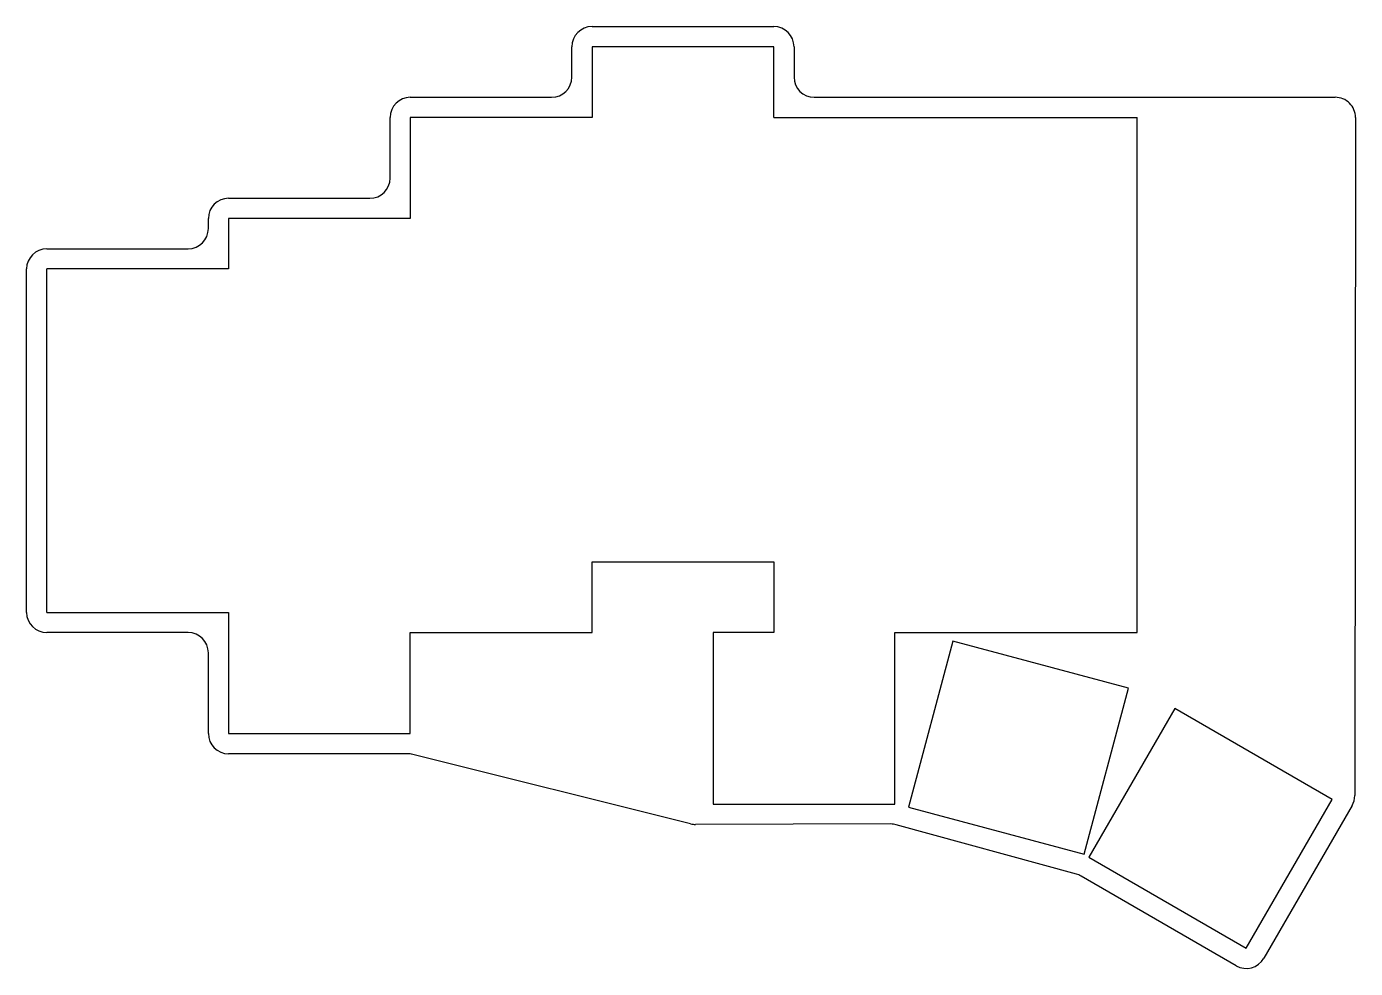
# Model space of a CAD drawing. Header units: millimetres. Extents: x 159 to 291, y -197 to -104.
import ezdxf

# ---------------------------------------------------------------- set-up
doc = ezdxf.new("R2010")
doc.units = ezdxf.units.MM

msp = doc.modelspace()

# ---------------------------------------------------------------- linework, layer by layer
for p, q in [((215, -103.5), (233, -103.5)), ((213, -108.5), (213, -105.5)), ((233, -105.5), (215, -105.5)), ((215, -105.5), (215, -112.5)), ((233, -112.5), (233, -105.5)), ((235, -105.5), (235, -108.5)), ((197, -110.5), (211, -110.5)), ((237, -110.5), (288.6, -110.5)), ((195, -118.5), (195, -112.5)), ((215, -112.5), (197, -112.5)), ((197, -112.5), (197, -122.5)), ((233, -112.5), (269, -112.5)), ((269, -163.5), (269, -112.5)), ((290.6, -112.5), (290.53, -179.63)), ((179, -120.5), (193, -120.5)), ((177, -123.5), (177, -122.5)), ((197, -122.5), (179, -122.5)), ((179, -122.5), (179, -127.5)), ((161, -125.5), (175, -125.5)), ((159, -161.5), (159, -127.5)), ((161, -161.5), (161, -127.5)), ((179, -127.5), (161, -127.5)), ((215, -163.5), (215, -156.5)), ((215, -156.5), (233, -156.5)), ((233, -156.5), (233, -163.5)), ((161, -161.5), (179, -161.5)), ((179, -161.5), (179, -173.5)), ((175, -163.5), (161, -163.5)), ((197, -173.5), (197, -163.5)), ((197, -163.5), (215, -163.5)), ((233, -163.5), (227, -163.5)), ((227, -163.5), (227, -180.5)), ((245, -163.5), (269, -163.5)), ((245, -180.5), (245, -163.5)), ((250.73, -164.36), (246.33, -180.78)), ((268.12, -169.02), (250.73, -164.36)), ((177, -173.5), (177, -165.5)), ((263.72, -185.44), (268.12, -169.02)), ((272.71, -171.03), (264.21, -185.75)), ((288.29, -180.03), (272.71, -171.03)), ((179, -173.5), (197, -173.5)), ((196.75, -175.5), (179, -175.5)), ((224.76, -182.44), (197.24, -175.56)), ((279.79, -194.75), (288.29, -180.03)), ((227, -180.5), (245, -180.5)), ((246.33, -180.78), (263.72, -185.44)), ((290.26, -180.63), (281.53, -195.75)), ((244.58, -182.45), (225.25, -182.5)), ((262.96, -187.42), (245.11, -182.52)), ((264.21, -185.75), (279.79, -194.75)), ((278.79, -196.48), (263.43, -187.61))]:
    msp.add_line(p, q)
for centre, start, end in [((215, -105.5), 90, 180), ((233, -105.5), 0, 90), ((211, -108.5), 270, 0), ((237, -108.5), 180, 270), ((197, -112.5), 90, 180), ((288.6, -112.5), 359.9397, 90), ((193, -118.5), 270, 0), ((179, -122.5), 90, 180), ((175, -123.5), 270, 0), ((161, -127.5), 90, 180), ((161, -161.5), 180, 270), ((175, -165.5), 0, 90), ((179, -173.5), 180, 270), ((196.75, -177.5), 75.9638, 90), ((288.53, -179.63), 330, 359.9397), ((225.24, -180.5), 255.9638, 270.1391), ((244.58, -184.45), 74.6737, 90.1391), ((262.43, -189.34), 60, 74.6737), ((279.79, -194.75), 240, 330)]:
    msp.add_arc(centre, 2, start, end)

doc.saveas('drawing.dxf')
